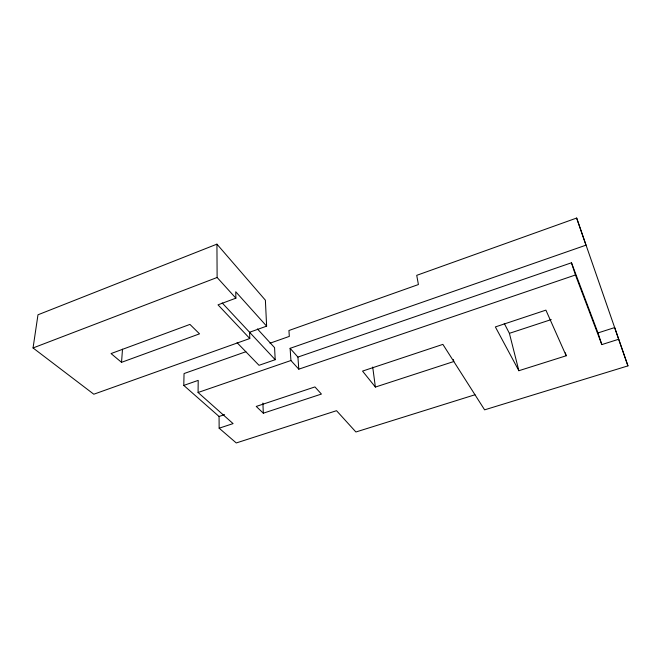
<?xml version="1.0" encoding="UTF-8"?>
<svg xmlns="http://www.w3.org/2000/svg" width="661" height="661" viewBox="0 0 661 661"><rect width="100%" height="100%" fill="white"/><g stroke="black" fill="none" stroke-linecap="round" stroke-linejoin="round"><path stroke-width="0.99" d="M183.783 385.413L219.064 416.471L219.146 428.196L233.077 423.61L198.077 392.494L198.201 380.381L183.783 385.413L184.047 373.548L245.859 351.735M121.533 362.327L111.056 353.569L189.93 324.402L199.531 333.846L121.533 362.327L122.508 349.157M33.05 347.959L37.983 314.793L216.932 244.149L265.383 300.193L266.623 326.146L249.585 332.268L249.784 338.523L93.804 394.22L33.05 347.959L217.122 277.48L235.878 298.177L218.014 304.837L249.784 338.523M453.396 359.518L453.801 361.526L375.382 387.065L362.542 371.094L442.878 344.381L484.612 409.845L627.95 365.88L576.656 218.047L416.727 275.34L418.413 284.544L288.931 330.508L289.32 336.391L270.002 343.208M627.95 365.88L618.679 339.258L601.816 344.588L575.458 274.984L298.797 369.177L290.923 360.518L290.113 348.33L585.985 245.165L576.656 218.047M257.41 328.938L274.563 347.645L275.207 359.7L259.021 365.31L237.068 342.679M290.113 348.33L297.921 357.08L571.484 262.772L597.982 332.921L601.816 344.588M198.077 392.494L290.923 360.518M219.064 416.471L224.591 414.637M263.318 413.191L321.42 394.063L314.925 386.925L256.237 406.432L263.318 413.191L262.888 403.053M504.252 323.419L509.4 333.334L551.233 319.577M597.982 332.921L614.664 327.583L618.679 339.258M566.204 355.767L545.903 310.133L495.362 326.931L518.868 370.714L566.204 355.767L565.329 352.809M474.995 394.757L355.899 431.988L336.532 410.688L236.274 442.953L219.146 428.196M222.187 302.945L275.207 359.7M266.623 326.146L235.737 291.765L235.878 298.177M571.484 262.772L575.458 274.984M509.4 333.334L518.868 370.714M372.705 367.053L375.382 387.065M297.921 357.08L298.797 369.177M216.932 244.149L217.122 277.48"/></g></svg>
